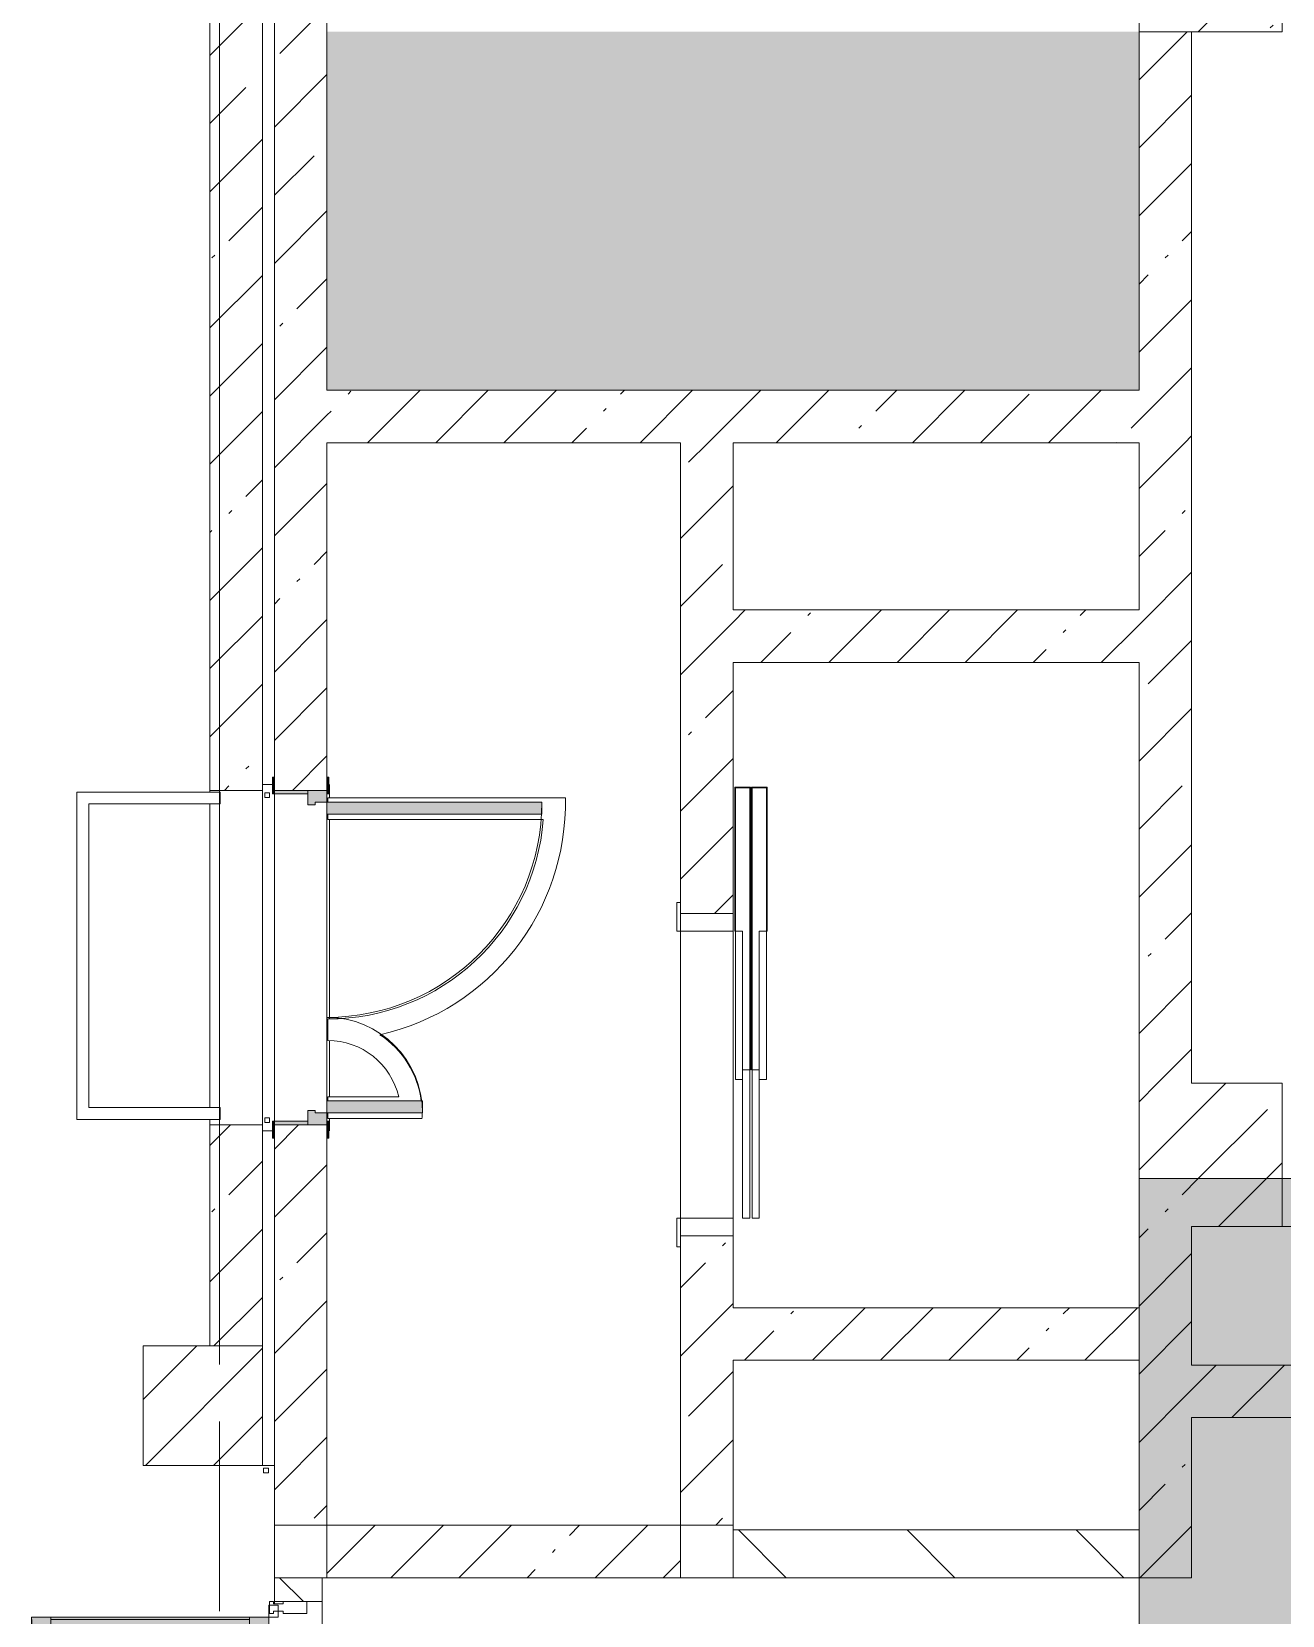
# Model space of a CAD drawing. Header units: millimetres. Extents: x 39815 to 261742, y -8553 to 29000.
# Drawn here: x 172255 to 177492, y 10073 to 16700 of the extents above; entities that cross this region are included whole.
import ezdxf

# ---------------------------------------------------------------- set-up
doc = ezdxf.new("R2010")
doc.units = ezdxf.units.MM
doc.linetypes.add('Осевая', pattern=[1587.5, 317.5, -238.125, 793.75, -238.125])
for name, color, linetype, lineweight in [('A-DETL', 7, 'Continuous', 5), ('A-GLAZ-CWMG-2', 7, 'Continuous', 5), ('A-WALL-4', 7, 'Continuous', 5), ('I-WALL-3', 7, 'Continuous', 5), ('S-COLS', 7, 'Continuous', 5), ('Оси', 7, 'Continuous', 9), ('Оси-2', 7, 'Осевая', 9)]:
    doc.layers.add(name, color=color, linetype=linetype, lineweight=lineweight)
doc.layers.add('A-DETL-GENF-2', color=7, linetype='Continuous', lineweight=9, true_color=0x4994b4, transparency=0.4)
doc.layers.add('S-STRS-1', color=7, linetype='Continuous', lineweight=5, true_color=0xd7cdc4, transparency=1)
for name, color, linetype, lineweight, true_color in [('A-DETL-GENF-3', 7, 'Continuous', 5, 0xe2e2e2), ('A-DETL-GENF-4', 7, 'Continuous', 5, 0xaaaaaa), ('A-DOOR-2', 7, 'Continuous', 5, 0xaaaaaa), ('A-DOOR-3', 7, 'Continuous', 5, 0xe2e2e2), ('A-DOOR-FRAM-2', 7, 'Continuous', 5, 0xe2e2e2), ('A-DOOR-FRAM-3', 7, 'Continuous', 5, 0xaaaaaa), ('A-FLOR-1', 7, 'Continuous', 5, 0xaaaaaa), ('A-WALL-5', 7, 'Continuous', 9, 0x2b586c), ('I-WALL-4', 7, 'Continuous', 5, 0x2b586c), ('S-COLS-1', 7, 'Continuous', 5, 0x2b586c)]:
    doc.layers.add(name, color=color, linetype=linetype, lineweight=lineweight, true_color=true_color)
pattern_1 = [(135, (134731.94, 0), (-353.5534, -353.5534), [])]
pattern_2 = [(45, (134731.94, 0), (-285.123, 285.123), []), (45, (135017.06, 0), (-285.123, 285.123), [504.031, -100.806, 16.764, -84.042])]

# ---------------------------------------------------------------- blocks, each defined once
blk = doc.blocks.new('BSC_Колонна _Прямоугольная - 600х600-V132-Общий план 2 этажа с размещением фрагментов 2_8-2_11')
at = {"layer": 'S-COLS'}
h = blk.add_hatch(dxfattribs=at)
h.set_pattern_fill('FP_87', color=256, style=0, pattern_type=2)
h.set_pattern_definition([(45, (-42460, -17000), (-285.123, 285.123), []), (45, (-42174.88, -17000), (-285.123, 285.123), [504.031, -100.806, 16.764, -84.042])])
h.paths.add_polyline_path([(-300, -300), (300, -300), (300, 300), (-300, 300)])
for p, q in [((300, 300), (-300, 300)), ((-300, 300), (-300, -300)), ((300, -300), (300, 300)), ((-300, -300), (300, -300))]:
    blk.add_line(p, q, dxfattribs=at)
blk = doc.blocks.new('110_Дверь_СКБ_2Ст - Д-2 1450x2100h_Лестничная клетка EIS60-31576737-Общий план 2 этажа с размещением фрагментов 2_8-2_11')
at = {"layer": 'A-DOOR-3'}
for points in [[(-587.5, 796), (-587.5, 1010), (-637.5, 1010), (-637.5, 110), (-587.5, 110)], [(662.5, 110), (662.5, 510), (612.5, 510), (612.5, 110)], [(712.5, 30), (697.5, 30), (697.5, -110), (712.5, -110)]]:
    blk.add_hatch(color=256, dxfattribs=at).paths.add_polyline_path(points)
h = blk.add_hatch(color=256, dxfattribs=at)
h.paths.add_polyline_path([(712.5, 110), (662.5, 110), (662.5, 60), (652.5, 60), (652.5, 30), (712.5, 30)])
h.paths.add_polyline_path([(-627.5, 30), (-627.5, 60), (-637.5, 60), (-637.5, 110), (-687.5, 110), (-687.5, 30)])
at = {"layer": 'A-DOOR-FRAM-2'}
for points in [[(-672.5, 110), (-672.5, 118), (-742.5, 118), (-742.5, 110)], [(767.5, 110), (767.5, 118), (697.5, 118), (697.5, 110)], [(-672.5, 30), (-687.5, 30), (-687.5, -110), (-672.5, -110)], [(-672.5, -110), (-742.5, -110), (-742.5, -118), (-672.5, -118)], [(767.5, -118), (767.5, -110), (697.5, -110), (697.5, -118)]]:
    blk.add_hatch(color=256, dxfattribs=at).paths.add_polyline_path(points)
at = {"layer": 'A-DOOR-2'}
for p, q in [((-637.5, 1010), (-637.5, 110)), ((-587.5, 1010), (-637.5, 1010)), ((-587.5, 110), (-587.5, 1010)), ((662.5, 510), (612.5, 510)), ((612.5, 510), (612.5, 110)), ((662.5, 110), (662.5, 510)), ((-637.5, 110), (-587.5, 110)), ((612.5, 110), (662.5, 110))]:
    blk.add_line(p, q, dxfattribs=at)
for centre, radius, start, end in [((-637.5, 110), 900, 0, 90), ((662.5, 110), 400, 90, 180)]:
    blk.add_arc(centre, radius, start, end, dxfattribs=at)
at = {"layer": 'A-DOOR-FRAM-3'}
for p, q in [((-672.5, 118), (-742.5, 118)), ((-742.5, 118), (-742.5, 110)), ((-742.5, 110), (-672.5, 110)), ((-637.5, 110), (-687.5, 110)), ((-687.5, 110), (-687.5, 30)), ((-672.5, 110), (-672.5, 118)), ((-637.5, 60), (-637.5, 110)), ((662.5, 110), (662.5, 60)), ((712.5, 110), (662.5, 110)), ((767.5, 118), (697.5, 118)), ((697.5, 118), (697.5, 110)), ((697.5, 110), (767.5, 110)), ((712.5, 30), (712.5, 110)), ((767.5, 110), (767.5, 118)), ((-687.5, 30), (-627.5, 30)), ((-672.5, 30), (-687.5, 30)), ((-687.5, 30), (-687.5, -110)), ((-672.5, -110), (-672.5, 30)), ((-627.5, 60), (-637.5, 60)), ((-627.5, 30), (-627.5, 60)), ((662.5, 60), (652.5, 60)), ((652.5, 60), (652.5, 30)), ((652.5, 30), (712.5, 30)), ((712.5, 30), (697.5, 30)), ((697.5, 30), (697.5, -110)), ((712.5, -110), (712.5, 30)), ((-672.5, -110), (-742.5, -110)), ((-742.5, -110), (-742.5, -118)), ((-742.5, -118), (-672.5, -118)), ((-687.5, -110), (-672.5, -110)), ((-672.5, -118), (-672.5, -110)), ((697.5, -110), (712.5, -110)), ((767.5, -110), (697.5, -110)), ((697.5, -110), (697.5, -118)), ((697.5, -118), (767.5, -118)), ((767.5, -118), (767.5, -110))]:
    blk.add_line(p, q, dxfattribs=at)
blk = doc.blocks.new('BSC_Колонна _Прямоугольная - 500х500-V230-Общий план 2 этажа с размещением фрагментов 2_8-2_11')
at = {"layer": 'S-COLS'}
h = blk.add_hatch(dxfattribs=at)
h.set_pattern_fill('FP_169', color=256, style=0, pattern_type=2)
h.set_pattern_definition([(45, (-38240, -10950), (-285.123, 285.123), []), (45, (-37954.88, -10950), (-285.123, 285.123), [504.031, -100.806, 16.764, -84.042])])
h.paths.add_polyline_path([(-250, -250), (250, -250), (250, 250), (-250, 250)])
for p, q in [((250, 250), (-250, 250)), ((-250, 250), (-250, -250)), ((250, -250), (250, 250)), ((-250, -250), (250, -250))]:
    blk.add_line(p, q, dxfattribs=at)
blk = doc.blocks.new('DOR_Дверь лифта - 1350х2050h-19118285-Общий план 2 этажа с размещением фрагментов 2_8-2_11')
at = {"layer": 'A-DOOR-2'}
for p, q in [((-600, 125), (-720, 125)), ((-720, 125), (-720, 110)), ((-720, 110), (-600, 110)), ((-675, 110), (-675, -110)), ((-600, 110), (-675, 110)), ((-600, 110), (-600, 125)), ((600, 110), (-600, 110)), ((-600, 110), (-600, -110)), ((720, 125), (600, 125)), ((600, 125), (600, 110)), ((600, -110), (600, 110)), ((675, 110), (600, 110)), ((600, 110), (720, 110)), ((675, -110), (675, 110)), ((720, 110), (720, 125)), ((-675, -110), (-600, -110)), ((-600, -110), (600, -110)), ((-20, -120), (-20, -150)), ((600, -120), (-20, -120)), ((600, -110), (675, -110)), ((600, -150), (600, -120)), ((-600, -150), (-600, -180)), ((20, -150), (-600, -150)), ((-600, -180), (20, -180)), ((-600, -190), (-600, -220)), ((20, -190), (-600, -190)), ((-20, -150), (600, -150)), ((20, -180), (20, -150)), ((20, -220), (20, -190)), ((-600, -220), (20, -220)), ((-20, -220), (-20, -250)), ((600, -220), (-20, -220)), ((-20, -250), (600, -250)), ((600, -250), (600, -220))]:
    blk.add_line(p, q, dxfattribs=at)
at = {"layer": 'A-DOOR-FRAM-3'}
for p, q in [((600, -117), (600, -120)), ((1203, -117), (600, -117)), ((600, -120), (1200, -120)), ((1200, -120), (1200, -180)), ((1203, -183), (1203, -117)), ((1200, -180), (20, -180)), ((20, -180), (20, -183)), ((20, -183), (1203, -183)), ((1203, -187), (20, -187)), ((20, -187), (20, -190)), ((20, -190), (1200, -190)), ((1200, -190), (1200, -250)), ((1203, -253), (1203, -187)), ((600, -250), (600, -253)), ((1200, -250), (600, -250)), ((600, -253), (1203, -253))]:
    blk.add_line(p, q, dxfattribs=at)
blk = doc.blocks.new('Дверь_Витражная_остекление_ - ДВН_ДАО_Главный вход_1800 в свету 5-32258809-Общий план 2 этажа с размещением фрагментов 2_8-2_11')
at = {"layer": 'A-DETL-GENF-3'}
for points in [[(-947.5, -198.5), (-947.5, -20), (-992.5, -20), (-992.5, -1012.5), (-947.5, -1012.5)], [(1042.5, -1012.5), (1042.5, -20), (997.5, -20), (997.5, -1012.5)]]:
    blk.add_hatch(color=256, dxfattribs=at).paths.add_polyline_path(points)
at = {"layer": 'A-DETL-GENF-4'}
for p, q in [((-947.5, -20), (-992.5, -20)), ((-992.5, -1012.5), (-992.5, -20)), ((-947.5, -20), (-992.5, -20)), ((-992.5, -20), (-992.5, -1012.5)), ((-947.5, -1012.5), (-947.5, -20)), ((-947.5, -1012.5), (-947.5, -20)), ((997.5, -1012.5), (997.5, -20)), ((997.5, -20), (997.5, -1012.5)), ((1042.5, -1012.5), (1042.5, -20)), ((1042.5, -1012.5), (1042.5, -20)), ((-992.5, -100), (-947.5, -100)), ((-982.5, -932.5), (-982.5, -100)), ((988.5, -932.5), (988.5, -100)), ((1042.5, -100), (997.5, -100)), ((1032.5, -932.5), (1032.5, -100)), ((-992.5, -932.5), (-947.5, -932.5)), ((1042.5, -932.5), (997.5, -932.5)), ((-992.5, -1012.5), (-947.5, -1012.5)), ((-992.5, -1012.5), (-947.5, -1012.5)), ((1042.5, -1012.5), (997.5, -1012.5)), ((997.5, -1012.5), (1042.5, -1012.5))]:
    blk.add_line(p, q, dxfattribs=at)
at = {"layer": 'A-DOOR-2'}
for p, q in [((-1042.5, 20), (-992.5, 20)), ((-1042.5, -20), (-1042.5, 20)), ((-992.5, 20), (-992.5, -20)), ((992.5, 20), (1042.5, 20)), ((992.5, -20), (992.5, 20)), ((1042.5, 20), (1042.5, -20)), ((-992.5, -20), (-1042.5, -20)), ((-992.5, -1012.5), (-992.5, -20)), ((992.5, -1012.5), (992.5, -20)), ((1042.5, -20), (992.5, -20))]:
    blk.add_line(p, q, dxfattribs=at)
for centre, start, end in [((992.5, -20), 209.21115, 212.8228), ((992.5, -20), 217.57984, 270), ((-992.5, -20), 270, 286.54233)]:
    blk.add_arc(centre, 992.5, start, end, dxfattribs=at)
blk = doc.blocks.new('Прямоугольный импост - Импост структурный с накладкой - 160мм Темный-31239248-Общий план 2 этажа с размещением фрагментов 2_8-2_11')
at = {"layer": 'A-GLAZ-CWMG-2'}
for p, q in [((0, 17), (-50, 17)), ((-50, 17), (-50, 0)), ((-50, 0), (-40, 0)), ((-40, 0), (-40, -40)), ((-10, -40), (-10, 0)), ((-10, 0), (0, 0)), ((0, 0), (0, 17)), ((-40, -40), (-50, -40)), ((-50, -40), (-50, -140)), ((0, -40), (-10, -40)), ((0, -140), (0, -40)), ((-50, -140), (0, -140))]:
    blk.add_line(p, q, dxfattribs=at)

msp = doc.modelspace()

# ---------------------------------------------------------------- hatches: boundary and pattern name
at = {"layer": 'A-DETL-GENF-2'}
h = msp.add_hatch(color=256, dxfattribs=at)
h.paths.add_polyline_path([(252875.9, 5159), (254061.9, 5159), (254061.9, 10600), (246661.9, 10600), (246661.9, 5159), (250659, 5159)])
h.paths.add_polyline_path([(228941.9, 5180), (236341.9, 5180), (236341.9, 10600), (228941.9, 10600), (228941.9, 7180.3)])
h.paths.add_polyline_path([(193021.1, 5842), (200141.9, 5842), (200141.9, 11900), (176891.9, 11900), (176891.9, 5842), (190804.2, 5842)])
h.paths.add_polyline_path([(210755.8, 10900), (219211.9, 10900), (219211.9, 15650), (210211.9, 15650), (210211.9, 10900)])
at = {"layer": 'I-WALL-3'}
h = msp.add_hatch(dxfattribs=at)
h.set_pattern_fill('FP_69', color=256, style=0, pattern_type=2)
h.set_pattern_definition(pattern_2)
h.paths.add_polyline_path([(173221.9, 11200), (173221.9, 12125), (173001.9, 12125), (173001.9, 11200), (173069.5, 11200)])
h.paths.add_polyline_path([(173001.9, 13525), (173221.9, 13525), (173221.9, 21575), (173001.9, 21575), (173001.9, 13664.4)])
h.paths.add_polyline_path([(173221.9, 22975), (173221.9, 23400), (173001.9, 23400), (173001.9, 22975), (173069.5, 22975)])
h = msp.add_hatch(dxfattribs=at)
h.set_pattern_fill('FP_69', color=256, style=0, pattern_type=2)
h.set_pattern_definition(pattern_2)
h.paths.add_polyline_path([(173491.9, 10450), (173491.9, 12125), (173271.9, 12125), (173271.9, 10450)])
h.paths.add_polyline_path([(173491.9, 13525), (173491.9, 21575), (173271.9, 21575), (173271.9, 13525), (173441.9, 13525)])
h.paths.add_polyline_path([(173411.9, 22975), (173491.9, 22975), (173491.9, 23420.3), (173271.9, 23420.3), (173271.9, 22975)])
h = msp.add_hatch(dxfattribs=at)
h.set_pattern_fill('FP_69', color=256, style=0, pattern_type=2)
h.set_pattern_definition(pattern_2)
h.paths.add_polyline_path([(177111.9, 15200), (177111.9, 16700), (176891.9, 16700), (176891.9, 15200)])
h = msp.add_hatch(dxfattribs=at)
h.set_pattern_fill('FP_69', color=256, style=0, pattern_type=2)
h.set_pattern_definition(pattern_2)
h.paths.add_polyline_path([(174971.9, 14980), (177111.9, 14980), (177111.9, 15200), (173491.9, 15200), (173491.9, 14980)])
h = msp.add_hatch(dxfattribs=at)
h.set_pattern_fill('FP_69', color=256, style=0, pattern_type=2)
h.set_pattern_definition(pattern_2)
h.paths.add_polyline_path([(175191.9, 14280), (175191.9, 14980), (174971.9, 14980), (174971.9, 14280)])
h = msp.add_hatch(dxfattribs=at)
h.set_pattern_fill('FP_69', color=256, style=0, pattern_type=2)
h.set_pattern_definition(pattern_2)
h.paths.add_polyline_path([(176891.9, 12300), (177111.9, 12300), (177111.9, 14980), (176891.9, 14980), (176891.9, 13664.4)])
h = msp.add_hatch(dxfattribs=at)
h.set_pattern_fill('FP_69', color=256, style=0, pattern_type=2)
h.set_pattern_definition(pattern_2)
h.paths.add_polyline_path([(174971.9, 10450), (175191.9, 10450), (175191.9, 11660), (174971.9, 11660), (174971.9, 11503)])
h.paths.add_polyline_path([(175191.9, 13010), (175191.9, 14280), (174971.9, 14280), (174971.9, 13010)])
h = msp.add_hatch(dxfattribs=at)
h.set_pattern_fill('FP_69', color=256, style=0, pattern_type=2)
h.set_pattern_definition(pattern_2)
h.paths.add_polyline_path([(176891.9, 14060), (176891.9, 14280), (175191.9, 14280), (175191.9, 14060), (175286.3, 14060)])
h = msp.add_hatch(dxfattribs=at)
h.set_pattern_fill('FP_72', color=256, style=0, pattern_type=2)
h.set_pattern_definition(pattern_1)
h.paths.add_polyline_path([(186370.5, 11700), (186441.9, 11700), (186441.9, 11900), (183491.9, 11900), (183491.9, 11700), (184153.7, 11700)])
h.paths.add_polyline_path([(177503.2, 11700), (179967.7, 11700), (179967.7, 11900), (177491.9, 11900), (177491.9, 11700)])
h.paths.add_polyline_path([(182891.9, 11700), (182891.9, 11900), (181417.7, 11900), (181417.7, 11700), (182491.1, 11700)])
h = msp.add_hatch(dxfattribs=at)
h.set_pattern_fill('FP_69', color=256, style=0, pattern_type=2)
h.set_pattern_definition(pattern_2)
h.paths.add_polyline_path([(177111.9, 10230), (177111.9, 11700), (176891.9, 11700), (176891.9, 10230)])
h = msp.add_hatch(dxfattribs=at)
h.set_pattern_fill('FP_69', color=256, style=0, pattern_type=2)
h.set_pattern_definition(pattern_2)
h.paths.add_polyline_path([(176891.9, 11140), (176891.9, 11360), (175191.9, 11360), (175191.9, 11140), (175286.3, 11140)])
h = msp.add_hatch(dxfattribs=at)
h.set_pattern_fill('FP_69', color=256, style=0, pattern_type=2)
h.set_pattern_definition(pattern_2)
h.paths.add_polyline_path([(177111.9, 10900), (179492.7, 10900), (179492.7, 11120), (177111.9, 11120)])
h = msp.add_hatch(dxfattribs=at)
h.set_pattern_fill('FP_69', color=256, style=0, pattern_type=2)
h.set_pattern_definition(pattern_2)
h.paths.add_polyline_path([(174971.9, 10230), (174971.9, 10450), (173491.9, 10450), (173491.9, 10230), (174177.9, 10230)])
h = msp.add_hatch(dxfattribs=at)
h.set_pattern_fill('FP_72', color=256, style=0, pattern_type=2)
h.set_pattern_definition(pattern_1)
h.paths.add_polyline_path([(176891.9, 10230), (176891.9, 10430), (175191.9, 10430), (175191.9, 10230), (175286.3, 10230)])
h = msp.add_hatch(dxfattribs=at)
h.set_pattern_fill('FP_72', color=256, style=0, pattern_type=2)
h.set_pattern_definition(pattern_1)
h.paths.add_polyline_path([(173471.9, 7900), (173471.9, 8000), (173271.9, 8000), (173271.9, 7900)])
h.paths.add_polyline_path([(173471.9, 10130), (173471.9, 10230), (173271.9, 10230), (173271.9, 10130)])
at = {"layer": 'S-COLS'}
h = msp.add_hatch(dxfattribs=at)
h.set_pattern_fill('FP_69', color=256, style=0, pattern_type=2)
h.set_pattern_definition(pattern_2)
h.paths.add_polyline_path([(176891.9, 11900), (177491.9, 11900), (177491.9, 12300), (176891.9, 12300)])
h = msp.add_hatch(dxfattribs=at)
h.set_pattern_fill('FP_69', color=256, style=0, pattern_type=2)
h.set_pattern_definition(pattern_2)
h.paths.add_polyline_path([(177111.9, 11700), (177491.9, 11700), (177491.9, 11900), (176891.9, 11900), (176891.9, 11700)])
at = {"layer": 'S-STRS-1'}
msp.add_hatch(color=256, dxfattribs=at).paths.add_polyline_path([(174971.9, 15200), (176891.9, 15200), (176891.9, 16700), (173491.9, 16700), (173491.9, 15200), (173781.9, 15200)])

# ---------------------------------------------------------------- linework, layer by layer
at = {"layer": 'A-DETL'}
for p, q in [((200141.9, 11900), (176891.9, 11900)), ((176891.9, 11900), (176891.9, 5842))]:
    msp.add_line(p, q, dxfattribs=at)
at = {"layer": 'A-FLOR-1'}
for p, q in [((173263.9, 13550), (173221.9, 13550)), ((173501.9, 13492.5), (173501.9, 13550)), ((173045.1, 13518), (172445.1, 13518)), ((172445.1, 13518), (172445.1, 12148.2)), ((172495.1, 12198.2), (172495.1, 13468)), ((172495.1, 13468), (173045.1, 13468)), ((173045.1, 13468), (173045.1, 13518)), ((174490.1, 13493.1), (173495.3, 13493.1)), ((173495.3, 13493.1), (173495.3, 13475)), ((173495.3, 13425), (173495.3, 13403.1)), ((173495.3, 13403.1), (174397.6, 13403.1)), ((173501.9, 12568.5), (173501.9, 13403.1)), ((173495.3, 12568.1), (173495.3, 12478.1)), ((173501.9, 12242), (173501.9, 12477.5)), ((173045.1, 12198.2), (172495.1, 12198.2)), ((173045.1, 12148.2), (173045.1, 12198.2)), ((173792.5, 12242), (173495.3, 12242)), ((173495.3, 12242), (173495.3, 12225)), ((172445.1, 12148.2), (173045.1, 12148.2)), ((173495.3, 12175), (173495.3, 12152)), ((173495.3, 12152), (173889.8, 12152)), ((173501.9, 12100), (173501.9, 12152)), ((173221.9, 12100), (173263.9, 12100)), ((173271.9, 10700), (173221.9, 10700)), ((173271.9, 10230), (173271.9, 10450)), ((173491.9, 10230), (173471.9, 10230)), ((175191.9, 10230), (174971.9, 10230)), ((173271.9, 10120), (173271.9, 10130)), ((173271.9, 10130), (173271.9, 10120))]:
    msp.add_line(p, q, dxfattribs=at)
for centre, radius, start, end in [((173495.3, 13473.1), 995, 282.67054, 1.1511), ((173495.3, 13473.1), 905, 270, 355.56313), ((173495.3, 12173.1), 305, 13.0427, 90), ((173495.3, 12173.1), 395, 7.55422, 56.45952), ((173495.3, 12173.1), 395, 356.92799, 0.27403)]:
    msp.add_arc(centre, radius, start, end, dxfattribs=at)
at = {"layer": 'A-WALL-4'}
for p, q in [((173251.9, 13515), (173231.9, 13515)), ((173231.9, 13515), (173231.9, 13495)), ((173231.9, 13495), (173251.9, 13495)), ((173251.9, 13495), (173251.9, 13515)), ((173231.9, 12155), (173231.9, 12135)), ((173251.9, 12155), (173231.9, 12155)), ((173231.9, 12135), (173251.9, 12135)), ((173251.9, 12135), (173251.9, 12155)), ((173226.4, 10689), (173226.4, 10669)), ((173246.4, 10689), (173226.4, 10689)), ((173246.4, 10669), (173246.4, 10689)), ((173226.4, 10669), (173246.4, 10669))]:
    msp.add_line(p, q, dxfattribs=at)
at = {"layer": 'A-WALL-5'}
msp.add_line((176891.9, 10230), (176891.9, 10430), dxfattribs=at)
at = {"layer": 'I-WALL-3'}
for p, q in [((173001.9, 21584.5), (173001.9, 13518)), ((173221.9, 11200), (173221.9, 21584.5)), ((173271.9, 21520), (173271.9, 13580)), ((173491.9, 15200), (173491.9, 21520)), ((176891.9, 16700), (176891.9, 15200)), ((177111.9, 12300), (177111.9, 16700)), ((176891.9, 15200), (173491.9, 15200)), ((173491.9, 13580), (173491.9, 14980)), ((173491.9, 14980), (174971.9, 14980)), ((174971.9, 14980), (174971.9, 13010)), ((175191.9, 14980), (176891.9, 14980)), ((175191.9, 14280), (175191.9, 14980)), ((176891.9, 14980), (176891.9, 14280)), ((176891.9, 14280), (175191.9, 14280)), ((175191.9, 13010), (175191.9, 14060)), ((175191.9, 14060), (176891.9, 14060)), ((176891.9, 14060), (176891.9, 12300)), ((173001.9, 13525), (173221.9, 13525)), ((173001.9, 12198.2), (173001.9, 13468)), ((173271.9, 12140), (173271.9, 13510)), ((173491.9, 13425), (173491.9, 12225)), ((174971.9, 13010), (175191.9, 13010)), ((173001.9, 12148.2), (173001.9, 11200)), ((173221.9, 12125), (173001.9, 12125)), ((173271.9, 12070), (173271.9, 10450)), ((173491.9, 12070), (173491.9, 10230)), ((174971.9, 11660), (174971.9, 10230)), ((175191.9, 11660), (174971.9, 11660)), ((175191.9, 11360), (175191.9, 11660)), ((176891.9, 11360), (175191.9, 11360)), ((175191.9, 10230), (175191.9, 11140)), ((175191.9, 11140), (176891.9, 11140)), ((173271.9, 10450), (173491.9, 10450)), ((175191.9, 10450), (173491.9, 10450)), ((176891.9, 10430), (175191.9, 10430)), ((173471.9, 10230), (173271.9, 10230)), ((173271.9, 10230), (173271.9, 10130)), ((173471.9, 10230), (173471.9, 7900)), ((173491.9, 10230), (174971.9, 10230)), ((174971.9, 10230), (177111.9, 10230)), ((173271.9, 10130), (173471.9, 10130))]:
    msp.add_line(p, q, dxfattribs=at)
at = {"layer": 'I-WALL-4'}
for p, q in [((179937.7, 11900), (177491.9, 11900)), ((177491.9, 11900), (177491.9, 11700)), ((176891.9, 11700), (176891.9, 11360)), ((177111.9, 11120), (177111.9, 11700)), ((177491.9, 11700), (179292.7, 11700)), ((176891.9, 11140), (176891.9, 10430)), ((179292.7, 11120), (177111.9, 11120)), ((177111.9, 10900), (179492.7, 10900)), ((177111.9, 10230), (177111.9, 10900))]:
    msp.add_line(p, q, dxfattribs=at)
at = {"layer": 'S-COLS'}
for p, q in [((176891.9, 12300), (176891.9, 11900)), ((177491.9, 12300), (177111.9, 12300)), ((177491.9, 11900), (177491.9, 12300))]:
    msp.add_line(p, q, dxfattribs=at)
at = {"layer": 'S-COLS-1'}
for p, q in [((176891.9, 11900), (176891.9, 11700)), ((177491.9, 11700), (177491.9, 11900)), ((177111.9, 11700), (177491.9, 11700))]:
    msp.add_line(p, q, dxfattribs=at)
at = {"layer": 'Оси'}
msp.add_line((173041.9, 11277.7), (173041.9, 23777.7), dxfattribs=at)
at = {"layer": 'Оси-2'}
msp.add_line((173041.9, 7947.2), (173041.9, 11277.7), dxfattribs=at)

# ---------------------------------------------------------------- block references
at = {"layer": 'A-DOOR-2'}
for name, p, rotation in [('110_Дверь_СКБ_2Ст - Д-2 1450x2100h_Лестничная клетка EIS60-31576737-Общий план 2 этажа с размещением фрагментов 2_8-2_11', (173381.9, 12837.5), 269.9999999999999), ('DOR_Дверь лифта - 1350х2050h-19118285-Общий план 2 этажа с размещением фрагментов 2_8-2_11', (175081.9, 12335), 90), ('Дверь_Витражная_остекление_ - ДВН_ДАО_Главный вход_1800 в свету 5-32258809-Общий план 2 этажа с размещением фрагментов 2_8-2_11', (173267.9, 9072.5), 269.9999999999999)]:
    msp.add_blockref(name, p, dxfattribs=dict(at, rotation=rotation))
at = {"layer": 'A-GLAZ-CWMG-2', "rotation": 89.99999999999993}
msp.add_blockref('Прямоугольный импост - Импост структурный с накладкой - 160мм Темный-31239248-Общий план 2 этажа с размещением фрагментов 2_8-2_11', (173267.9, 10130), dxfattribs=at)
at = {"layer": 'S-COLS'}
for name, p in [('BSC_Колонна _Прямоугольная - 600х600-V132-Общий план 2 этажа с размещением фрагментов 2_8-2_11', (177191.9, 17000)), ('BSC_Колонна _Прямоугольная - 500х500-V230-Общий план 2 этажа с размещением фрагментов 2_8-2_11', (172971.9, 10950))]:
    msp.add_blockref(name, p, dxfattribs=at)

doc.saveas('drawing.dxf')
